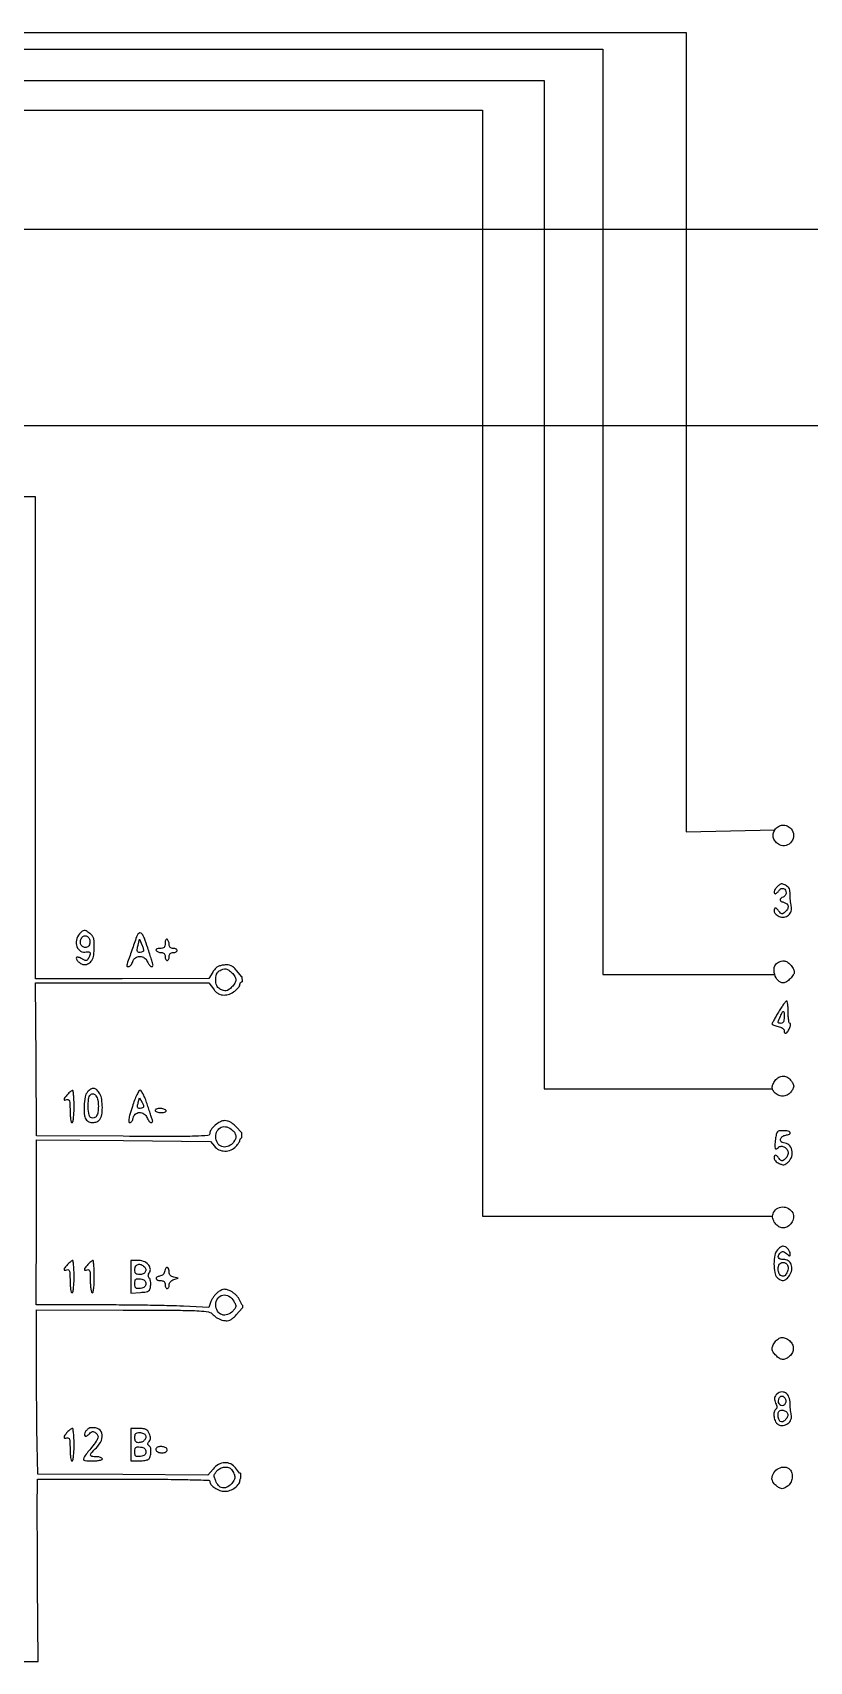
# Model space of a CAD drawing. Header units: millimetres. Extents: x 42961 to 43381, y 28224 to 28521.
# Drawn here: x 43250.6 to 43285.1, y 28321.3 to 28393.5 of the extents above; entities that cross this region are included whole.
import ezdxf

# ---------------------------------------------------------------- set-up
doc = ezdxf.new("R2010")
doc.units = ezdxf.units.MM

msp = doc.modelspace()

# ---------------------------------------------------------------- linework, layer by layer
at = {"color": 30}
for p, q in [((43096.689, 28393.499), (43279.596, 28393.499)), ((43279.596, 28393.499), (43279.596, 28358.062)), ((43094.142, 28392.767), (43275.911, 28392.767)), ((43275.911, 28392.767), (43275.911, 28351.74)), ((43091.595, 28391.377), (43273.3, 28391.377)), ((43273.3, 28391.377), (43273.3, 28346.663)), ((43089.049, 28390.055), (43270.572, 28390.055)), ((43270.572, 28390.055), (43270.572, 28341.025)), ((43275.911, 28351.74), (43283.528, 28351.74)), ((43273.3, 28346.663), (43283.426, 28346.663)), ((43270.572, 28341.025), (43283.437, 28341.025))]:
    msp.add_line(p, q, dxfattribs=at)
at = {"color": 1}
msp.add_line((43298.268, 28384.77), (43039.802, 28384.77), dxfattribs=at)
for p, q in [((43067.696, 28376.078), (43326.024, 28376.078)), ((43279.596, 28358.062), (43283.54, 28358.15)), ((43259.887, 28351.633), (43259.896, 28351.405)), ((43259.867, 28344.732), (43259.867, 28344.489)), ((43259.915, 28337.077), (43259.922, 28336.948)), ((43259.83, 28329.629), (43259.83, 28329.381))]:
    msp.add_line(p, q)
for points in [[(43259.896, 28351.633), (43259.887, 28351.633), (43259.657, 28351.907, 0.029934), (43259.522, 28352.049, 0.083303), (43259.408, 28352.124, 0.088791), (43259.28, 28352.156, 0.037176), (43259.102, 28352.154, 0.040727), (43258.934, 28352.126, 0.078279), (43258.808, 28352.072, 0.076223), (43258.703, 28351.982, 0.036896), (43258.598, 28351.838), (43258.417, 28351.55), (43254.578, 28351.547), (43250.738, 28351.543), (43250.738, 28362.231), (43250.738, 28372.918), (43244.811, 28372.918)], [(43259.867, 28344.732), (43259.63, 28344.987, 0.035109), (43259.509, 28345.099, 0.043929), (43259.382, 28345.185, 0.04916), (43259.256, 28345.238, 0.076894), (43259.14, 28345.256, 0.121249), (43258.934, 28345.205, 0.056384), (43258.704, 28345.05, 0.056906), (43258.52, 28344.852, 0.16022), (43258.462, 28344.676, -0.393369), (43258.383, 28344.591, -0.010349), (43257.826, 28344.563, -0.008223), (43256.863, 28344.55, -0.000875), (43254.623, 28344.559), (43250.783, 28344.583), (43250.759, 28347.973), (43250.734, 28351.363), (43254.581, 28351.363), (43258.428, 28351.363), (43258.627, 28351.094, 0.036482), (43258.737, 28350.966, 0.069892), (43258.845, 28350.884, 0.076149), (43258.965, 28350.84, 0.051338), (43259.11, 28350.825, 0.096379), (43259.336, 28350.868, 0.061464), (43259.57, 28350.999, 0.064415), (43259.751, 28351.17, 0.172587), (43259.809, 28351.334, -0.407568), (43259.878, 28351.405, -0.00002), (43259.896, 28351.405, -0.003644)], [(43259.915, 28337.077), (43259.907, 28337.077), (43259.773, 28337.337, 0.053765), (43259.701, 28337.445, 0.034321), (43259.597, 28337.554, 0.034287), (43259.479, 28337.648, 0.052968), (43259.365, 28337.71, 0.028984), (43259.209, 28337.764, 0.089899), (43259.098, 28337.775, 0.092744), (43258.993, 28337.746, 0.032082), (43258.855, 28337.668, 0.049746), (43258.757, 28337.589, 0.030829), (43258.659, 28337.479, 0.030752), (43258.574, 28337.357, 0.047689), (43258.518, 28337.241), (43258.417, 28336.969), (43257.294, 28337.026, 0.007079), (43256.69, 28337.048, 0.001801), (43255.708, 28337.066, 0.001836), (43254.587, 28337.079, 0.001858), (43253.47, 28337.083), (43250.769, 28337.083), (43250.776, 28340.743), (43250.783, 28344.403), (43254.643, 28344.367), (43258.503, 28344.33), (43258.669, 28344.12, 0.122326), (43258.869, 28343.964, 0.101027), (43259.135, 28343.905, 0.098721), (43259.407, 28343.956, 0.110905), (43259.626, 28344.106, 0.027063), (43259.696, 28344.19, 0.028583), (43259.755, 28344.279, 0.029783), (43259.797, 28344.362, 0.102457), (43259.809, 28344.42, -0.36535), (43259.867, 28344.489, -0.000236)], [(43259.83, 28329.629), (43259.79, 28329.629), (43259.613, 28329.854, 0.112939), (43259.393, 28330.031, 0.125675), (43259.126, 28330.087, 0.117254), (43258.851, 28330.008, 0.08993), (43258.61, 28329.808), (43258.382, 28329.537), (43254.61, 28329.561), (43250.837, 28329.584), (43250.807, 28330.886, -0.002881), (43250.796, 28331.545, -0.001008), (43250.787, 28332.492, -0.001), (43250.781, 28333.534, -0.001169), (43250.78, 28334.524), (43250.783, 28336.859), (43254.618, 28336.852, -0.000661), (43257.161, 28336.844, -0.011494), (43257.989, 28336.821, -0.034897), (43258.412, 28336.77, -0.173776), (43258.615, 28336.65, 0.059424), (43258.698, 28336.571, 0.033557), (43258.814, 28336.496, 0.033016), (43258.944, 28336.435, 0.045971), (43259.067, 28336.399, 0.044827), (43259.234, 28336.382, 0.104875), (43259.356, 28336.407, 0.082682), (43259.475, 28336.483, 0.020794), (43259.64, 28336.646), (43259.922, 28336.948)], [(43244.432, 28321.277), (43250.848, 28321.277), (43250.826, 28324.712, -0.000424), (43250.819, 28326.072, -0.000553), (43250.814, 28327.316, -0.000408), (43250.812, 28328.359, -0.005128), (43250.816, 28328.753), (43250.828, 28329.36), (43254.645, 28329.36, -0.001599), (43256.304, 28329.354, -0.004282), (43257.485, 28329.337, -0.001003), (43258.42, 28329.313, -0.406171), (43258.462, 28329.27, 0.177206), (43258.517, 28329.119, 0.069825), (43258.684, 28328.97, 0.064301), (43258.907, 28328.859, 0.083583), (43259.132, 28328.821, 0.089983), (43259.365, 28328.863, 0.071858), (43259.59, 28328.986, 0.077716), (43259.753, 28329.155, 0.154884), (43259.809, 28329.331, -0.200897), (43259.83, 28329.381, -0.000324)]]:
    msp.add_lwpolyline(points, format="xyb")
for points in [[(43284.259, 28358.193, -0.179856), (43284.369, 28357.918, -0.163442), (43284.278, 28357.625, -0.169819), (43284.033, 28357.453, -0.191336), (43283.748, 28357.483, -0.08305), (43283.576, 28357.614, -0.113959), (43283.478, 28357.781, -0.12072), (43283.467, 28357.966, -0.100943), (43283.54, 28358.15, -0.106286), (43283.692, 28358.3, -0.127738), (43283.883, 28358.362, -0.125072), (43284.082, 28358.324, -0.099458)], [(43283.64, 28355.623, 0.046512), (43283.553, 28355.517, 0.083733), (43283.506, 28355.415, 0.16921), (43283.51, 28355.346, 0.299948), (43283.557, 28355.315, 0.153825), (43283.586, 28355.324, 0.029782), (43283.629, 28355.359, 0.029146), (43283.677, 28355.407, 0.02332), (43283.723, 28355.464, -0.128219), (43283.819, 28355.542, -0.194797), (43283.925, 28355.547, -0.188903), (43284.008, 28355.476, -0.121534), (43284.038, 28355.352, -0.091671), (43284.028, 28355.298, -0.066724), (43283.999, 28355.243, -0.065174), (43283.955, 28355.198, -0.078133), (43283.903, 28355.168, 0.075202), (43283.801, 28355.11, 0.279596), (43283.775, 28355.043, 0.229167), (43283.823, 28354.978, 0.056941), (43283.948, 28354.93, -0.125373), (43284.069, 28354.863, -0.185766), (43284.121, 28354.755, -0.156066), (43284.091, 28354.625, -0.085267), (43283.983, 28354.499, -0.037994), (43283.902, 28354.441, -0.169615), (43283.845, 28354.429, -0.167015), (43283.793, 28354.455, -0.036575), (43283.727, 28354.533, 0.032768), (43283.631, 28354.647, 0.185372), (43283.561, 28354.68, 0.34643), (43283.515, 28354.649, 0.078175), (43283.499, 28354.55, 0.132443), (43283.515, 28354.49, 0.056845), (43283.565, 28354.423, 0.050737), (43283.638, 28354.36, 0.046698), (43283.723, 28354.311, 0.13766), (43283.943, 28354.277, 0.147959), (43284.141, 28354.364, 0.145713), (43284.26, 28354.548, 0.132521), (43284.265, 28354.774, -0.024481), (43284.244, 28354.881, -0.012319), (43284.227, 28355.019, -0.012202), (43284.217, 28355.162, -0.017696), (43284.216, 28355.288, 0.039196), (43284.208, 28355.423, 0.071377), (43284.179, 28355.529, 0.084769), (43284.125, 28355.61, 0.081157), (43284.047, 28355.67, 0.017688), (43283.897, 28355.743, 0.134659), (43283.821, 28355.755, 0.146509), (43283.752, 28355.725, 0.022188)], [(43252.683, 28353.534, 0.133316), (43252.546, 28353.264, 0.142209), (43252.568, 28352.969, 0.173355), (43252.737, 28352.77, 0.197603), (43252.983, 28352.737, -0.105279), (43253.096, 28352.742, -0.283791), (43253.154, 28352.691, -0.17242), (43253.15, 28352.589, -0.04616), (43253.075, 28352.441, -0.058507), (43253.021, 28352.376, -0.179882), (43252.97, 28352.353, -0.129294), (43252.904, 28352.366, -0.024814), (43252.798, 28352.425, 0.028178), (43252.721, 28352.467, 0.040122), (43252.648, 28352.494, 0.045876), (43252.589, 28352.506, 0.224652), (43252.558, 28352.494, 0.33141), (43252.546, 28352.415, 0.07953), (43252.633, 28352.302, 0.067031), (43252.768, 28352.204, 0.123356), (43252.898, 28352.172, 0.129856), (43253.091, 28352.223, 0.132711), (43253.232, 28352.362, 0.092728), (43253.316, 28352.599, 0.039182), (43253.343, 28352.936, 0.016048), (43253.334, 28353.195, 0.061632), (43253.304, 28353.353, 0.092796), (43253.245, 28353.464, 0.069927), (43253.143, 28353.559, 0.019959), (43252.977, 28353.666, 0.147108), (43252.886, 28353.688, 0.168768), (43252.805, 28353.654, 0.028359)], [(43253.145, 28353.123, -0.07293), (43253.122, 28353.044, -0.099657), (43253.078, 28352.985, -0.102999), (43253.016, 28352.948, -0.082639), (43252.94, 28352.935, -0.166849), (43252.813, 28352.979, -0.158289), (43252.736, 28353.092, -0.134097), (43252.734, 28353.244, -0.110714), (43252.808, 28353.39, -0.187067), (43252.923, 28353.454, -0.205029), (43253.045, 28353.42, -0.151924), (43253.132, 28353.294, -0.110212)], [(43255.274, 28353.519, 0.052906), (43255.217, 28353.401, 0.001182), (43255.007, 28352.807, 0.00079), (43254.794, 28352.198, 0.083761), (43254.78, 28352.111, 0.262533), (43254.786, 28352.1, 0.059284), (43254.807, 28352.091, 0.046744), (43254.836, 28352.084, 0.030044), (43254.872, 28352.082, 0.17856), (43254.913, 28352.097, 0.048871), (43254.962, 28352.148, 0.042913), (43255.01, 28352.221, 0.033464), (43255.049, 28352.306, -0.054906), (43255.101, 28352.409, -0.092103), (43255.168, 28352.478, -0.09468), (43255.254, 28352.518, -0.06085), (43255.363, 28352.531, -0.063752), (43255.471, 28352.517, -0.085559), (43255.561, 28352.476, -0.082383), (43255.635, 28352.407, -0.054658), (43255.694, 28352.306, 0.047216), (43255.771, 28352.174, 0.099819), (43255.857, 28352.093, 0.289891), (43255.917, 28352.093, 0.255011), (43255.947, 28352.149, 0.071955), (43255.94, 28352.196, 0.001899), (43255.879, 28352.401, 0.003951), (43255.804, 28352.641, 0.002688), (43255.715, 28352.912, 0.009724), (43255.563, 28353.343, 0.067425), (43255.457, 28353.539, 0.276776), (43255.365, 28353.578, 0.223169)], [(43255.438, 28352.725, -0.072569), (43255.321, 28352.716, -0.267691), (43255.262, 28352.756, -0.153688), (43255.247, 28352.85, -0.023647), (43255.285, 28353.037), (43255.35, 28353.294), (43255.461, 28353.025, -0.014739), (43255.517, 28352.876, -0.102412), (43255.527, 28352.799, -0.220938), (43255.502, 28352.754, -0.101007)], [(43256.486, 28353.12, -0.043322), (43256.476, 28353.002, -0.154261), (43256.441, 28352.935, -0.154261), (43256.375, 28352.901, -0.043322), (43256.256, 28352.89, 0.035659), (43256.17, 28352.884, 0.083483), (43256.108, 28352.864, 0.1651), (43256.08, 28352.835, 0.253782), (43256.082, 28352.8, 0.111412), (43256.116, 28352.766, 0.050262), (43256.172, 28352.737, 0.046318), (43256.241, 28352.717, 0.046881), (43256.312, 28352.711, -0.077002), (43256.387, 28352.699, -0.12387), (43256.442, 28352.665, -0.121293), (43256.475, 28352.609, -0.072026), (43256.486, 28352.531, 0.048028), (43256.493, 28352.462, 0.068025), (43256.512, 28352.404, 0.088204), (43256.542, 28352.365, 0.191087), (43256.576, 28352.351, 0.191087), (43256.61, 28352.365, 0.088204), (43256.639, 28352.404, 0.068025), (43256.659, 28352.462, 0.048028), (43256.666, 28352.531, -0.072254), (43256.677, 28352.609, -0.124864), (43256.711, 28352.666, -0.124864), (43256.767, 28352.699, -0.072254), (43256.845, 28352.711, 0.048028), (43256.914, 28352.717, 0.068025), (43256.972, 28352.737, 0.088204), (43257.011, 28352.766, 0.191087), (43257.025, 28352.8, 0.191087), (43257.011, 28352.835, 0.088204), (43256.972, 28352.864, 0.068025), (43256.914, 28352.884, 0.048028), (43256.845, 28352.89, -0.072026), (43256.768, 28352.901, -0.121293), (43256.711, 28352.934, -0.12387), (43256.677, 28352.989, -0.077002), (43256.666, 28353.065, 0.046881), (43256.659, 28353.135, 0.046318), (43256.639, 28353.204, 0.050262), (43256.61, 28353.261, 0.111412), (43256.576, 28353.294, 0.253782), (43256.541, 28353.296, 0.1651), (43256.512, 28353.268, 0.083483), (43256.492, 28353.206, 0.035659)], [(43284.218, 28352.172, -0.033666), (43284.286, 28352.093, -0.032922), (43284.345, 28352.005, -0.034745), (43284.385, 28351.922, -0.095343), (43284.397, 28351.857, -0.147232), (43284.355, 28351.716, -0.048572), (43284.217, 28351.546, -0.04854), (43284.049, 28351.406, -0.150605), (43283.91, 28351.363, -0.21174), (43283.68, 28351.465, -0.115272), (43283.528, 28351.74, -0.116485), (43283.513, 28352.052, -0.217494), (43283.656, 28352.254, -0.051482), (43283.818, 28352.327, -0.117486), (43283.95, 28352.339, -0.113777), (43284.076, 28352.29, -0.04656)], [(43259.45, 28351.813, -0.060356), (43259.578, 28351.649, -0.136912), (43259.62, 28351.498, -0.136912), (43259.578, 28351.348, -0.060356), (43259.45, 28351.184, -0.038141), (43259.308, 28351.062, -0.119354), (43259.194, 28351.015, -0.122095), (43259.071, 28351.025, -0.040813), (43258.905, 28351.097, -0.180242), (43258.776, 28351.244, -0.086554), (43258.727, 28351.493, -0.086671), (43258.766, 28351.744, -0.18153), (43258.889, 28351.895, -0.051482), (43259.05, 28351.968, -0.117486), (43259.182, 28351.98, -0.113777), (43259.308, 28351.93, -0.04656)], [(43283.7, 28350.07, 0.003909), (43283.589, 28349.88, 0.005877), (43283.495, 28349.713, 0.002611), (43283.417, 28349.57, 0.122978), (43283.409, 28349.538, 0.286566), (43283.423, 28349.517, 0.020421), (43283.489, 28349.488, 0.023815), (43283.576, 28349.459, 0.015334), (43283.679, 28349.433, -0.042631), (43283.782, 28349.4, -0.054928), (43283.869, 28349.353, -0.066074), (43283.929, 28349.299, -0.177007), (43283.948, 28349.246, 0.111908), (43283.97, 28349.148, 0.397552), (43284.025, 28349.127, 0.15249), (43284.103, 28349.192, 0.03568), (43284.187, 28349.343, 0.028534), (43284.221, 28349.429, 0.055105), (43284.236, 28349.501, 0.092261), (43284.232, 28349.55, 0.33772), (43284.209, 28349.567, -0.341421), (43284.177, 28349.592, -0.02288), (43284.152, 28349.712, -0.025334), (43284.134, 28349.872, -0.015485), (43284.128, 28350.061, 0.013087), (43284.123, 28350.251, 0.021529), (43284.108, 28350.41, 0.017105), (43284.086, 28350.533, 0.354844), (43284.059, 28350.555, 0.227859), (43284.021, 28350.537, 0.009417), (43283.925, 28350.413, 0.014737), (43283.816, 28350.256, 0.009753)], [(43283.948, 28349.837, -0.033607), (43283.94, 28349.718, -0.082504), (43283.915, 28349.635, -0.12651), (43283.872, 28349.585, -0.152103), (43283.814, 28349.567, -0.054344), (43283.719, 28349.578, -0.324642), (43283.688, 28349.613, -0.124228), (43283.698, 28349.683, -0.007787), (43283.783, 28349.877, -0.008619), (43283.876, 28350.073, -0.350991), (43283.916, 28350.091, -0.33588), (43283.945, 28350.056, -0.0083)], [(43252.153, 28346.416, 0.018722), (43252.034, 28346.276, 0.14285), (43252.002, 28346.197, 0.465498), (43252.033, 28346.165, 0.073147), (43252.13, 28346.187, -0.228754), (43252.196, 28346.181, -0.193975), (43252.239, 28346.125, -0.05944), (43252.26, 28345.988, -0.008451), (43252.265, 28345.703, 0.015524), (43252.271, 28345.496, 0.025983), (43252.291, 28345.323, 0.024203), (43252.319, 28345.194, 0.339177), (43252.355, 28345.166, 0.358912), (43252.392, 28345.197, 0.01702), (43252.419, 28345.369, 0.020476), (43252.439, 28345.598, 0.010616), (43252.445, 28345.885, 0.008799), (43252.44, 28346.16, 0.014817), (43252.425, 28346.39, 0.008584), (43252.404, 28346.575, 0.408912), (43252.377, 28346.596, 0.121047), (43252.342, 28346.583, 0.020563), (43252.284, 28346.54, 0.021408), (43252.218, 28346.483, 0.017617)], [(43253.042, 28346.529, 0.143324), (43252.935, 28346.307, 0.03341), (43252.893, 28345.89, 0.032318), (43252.907, 28345.475, 0.173903), (43253.001, 28345.274, 0.125883), (43253.146, 28345.189, 0.098471), (43253.328, 28345.173, 0.101395), (43253.498, 28345.227, 0.142728), (43253.609, 28345.34, 0.094714), (43253.685, 28345.583, 0.038582), (43253.697, 28345.929, 0.03843), (43253.657, 28346.271, 0.104575), (43253.562, 28346.494, 0.062217), (43253.436, 28346.633, 0.16223), (43253.312, 28346.684, 0.16369), (43253.184, 28346.65, 0.063623)], [(43255.031, 28345.885, 0.006828), (43254.92, 28345.529, 0.032664), (43254.873, 28345.322, 0.073516), (43254.871, 28345.206, 0.375299), (43254.916, 28345.166, 0.153832), (43254.964, 28345.182, 0.081302), (43255.01, 28345.226, 0.068146), (43255.045, 28345.291, 0.055687), (43255.065, 28345.369, -0.179705), (43255.158, 28345.54, -0.169587), (43255.344, 28345.615, -0.158085), (43255.545, 28345.56, -0.15801), (43255.676, 28345.397, 0.035988), (43255.717, 28345.309, 0.045109), (43255.767, 28345.234, 0.051702), (43255.82, 28345.182, 0.170793), (43255.865, 28345.166, 0.123002), (43255.9, 28345.175, 0.148208), (43255.924, 28345.199, 0.12912), (43255.933, 28345.236, 0.083228), (43255.925, 28345.279, -0.006641), (43255.899, 28345.351, -0.00058), (43255.837, 28345.536, -0.000761), (43255.763, 28345.757, -0.000592), (43255.684, 28345.997, 0.015088), (43255.599, 28346.23, 0.022875), (43255.51, 28346.425, 0.019264), (43255.427, 28346.574, 0.261508), (43255.375, 28346.603, 0.272821), (43255.322, 28346.572, 0.014763), (43255.23, 28346.392, 0.019657), (43255.129, 28346.16, 0.012747)], [(43284.271, 28347.008, -0.024542), (43284.352, 28346.87, -0.121059), (43284.373, 28346.783, -0.121059), (43284.352, 28346.696, -0.024542), (43284.271, 28346.559, -0.10464), (43284.121, 28346.409, -0.115118), (43283.927, 28346.34, -0.116628), (43283.726, 28346.364, -0.109496), (43283.551, 28346.475, -0.063235), (43283.45, 28346.604, -0.133388), (43283.417, 28346.726, -0.114228), (43283.448, 28346.86, -0.039632), (43283.549, 28347.033, -0.113311), (43283.712, 28347.179, -0.136586), (43283.911, 28347.228, -0.133716), (43284.11, 28347.166, -0.106532)], [(43253.521, 28345.89, -0.036283), (43253.501, 28345.631, -0.096196), (43253.439, 28345.457, -0.170592), (43253.341, 28345.375, -0.184131), (43253.217, 28345.375, -0.260009), (43253.109, 28345.504, -0.038833), (43253.071, 28345.854, -0.040563), (43253.089, 28346.215, -0.165195), (43253.184, 28346.409, -0.262829), (43253.301, 28346.442, -0.190419), (43253.413, 28346.362, -0.095328), (43253.495, 28346.16, -0.049942)], [(43255.44, 28345.81, -0.052424), (43255.326, 28345.796, -0.265685), (43255.272, 28345.826, -0.177653), (43255.257, 28345.9, -0.02393), (43255.291, 28346.057), (43255.345, 28346.266), (43255.46, 28346.053, -0.01737), (43255.519, 28345.935, -0.127999), (43255.53, 28345.873, -0.245284), (43255.505, 28345.835, -0.076258)], [(43256.037, 28345.705, 0.257909), (43256.056, 28345.671, 0.061379), (43256.118, 28345.642, 0.048032), (43256.207, 28345.622, 0.031003), (43256.312, 28345.616, 0.027979), (43256.418, 28345.621, 0.069343), (43256.494, 28345.641, 0.145541), (43256.53, 28345.67, 0.297719), (43256.531, 28345.705, 0.130646), (43256.494, 28345.74, 0.045439), (43256.427, 28345.769, 0.041396), (43256.344, 28345.789, 0.037634), (43256.256, 28345.795, 0.039081), (43256.172, 28345.789, 0.058208), (43256.101, 28345.769, 0.076538), (43256.053, 28345.74, 0.222681)], [(43259.465, 28344.838, -0.073135), (43259.58, 28344.699, -0.129862), (43259.622, 28344.556, -0.125464), (43259.588, 28344.409, -0.065838), (43259.481, 28344.253, -0.13141), (43259.248, 28344.102, -0.170563), (43258.995, 28344.109, -0.171484), (43258.803, 28344.271, -0.132849), (43258.731, 28344.538, -0.123608), (43258.797, 28344.801, -0.17431), (43258.975, 28344.961, -0.16831), (43259.22, 28344.975, -0.114782)], [(43283.562, 28344.427, 0.013022), (43283.532, 28344.155, 0.10902), (43283.549, 28344.033, 0.420795), (43283.603, 28344.008, 0.102825), (43283.694, 28344.068, -0.196813), (43283.815, 28344.119, -0.12948), (43283.963, 28344.081, -0.117587), (43284.084, 28343.971, -0.150018), (43284.128, 28343.827, -0.072714), (43284.117, 28343.755, -0.044591), (43284.086, 28343.675, -0.043752), (43284.039, 28343.6, -0.058713), (43283.983, 28343.542, -0.037994), (43283.902, 28343.484, -0.169615), (43283.845, 28343.472, -0.167015), (43283.793, 28343.498, -0.036575), (43283.727, 28343.576, 0.032768), (43283.631, 28343.69, 0.185372), (43283.561, 28343.723, 0.34643), (43283.515, 28343.692, 0.078175), (43283.499, 28343.593, 0.132443), (43283.515, 28343.533, 0.056845), (43283.565, 28343.466, 0.050737), (43283.638, 28343.403, 0.046698), (43283.723, 28343.354, 0.037315), (43283.848, 28343.308, 0.107293), (43283.939, 28343.302, 0.108446), (43284.024, 28343.335, 0.038587), (43284.128, 28343.415, 0.134151), (43284.285, 28343.66, 0.134859), (43284.294, 28343.951, 0.154036), (43284.157, 28344.18, 0.183279), (43283.924, 28344.268, -0.208979), (43283.812, 28344.317, -0.258275), (43283.785, 28344.426, -0.165408), (43283.867, 28344.549, -0.127972), (43284.017, 28344.611, 0.060716), (43284.184, 28344.657, 0.441821), (43284.21, 28344.726, 0.235674), (43284.123, 28344.79, 0.041871), (43283.915, 28344.807, 0.030774), (43283.733, 28344.796, 0.17641), (43283.649, 28344.753, 0.138349), (43283.601, 28344.659, 0.016514)], [(43284.328, 28341.161, -0.139604), (43284.361, 28340.945, -0.11069), (43284.28, 28340.723, -0.110995), (43284.112, 28340.556, -0.141013), (43283.903, 28340.496, -0.142759), (43283.711, 28340.552, -0.096519), (43283.544, 28340.711, -0.095654), (43283.448, 28340.922, -0.136994), (43283.455, 28341.126, -0.164932), (43283.611, 28341.339, -0.143446), (43283.873, 28341.427, -0.140629), (43284.146, 28341.36, -0.157315)], [(43283.648, 28339.524, 0.139141), (43283.533, 28339.292, 0.04413), (43283.497, 28338.904, 0.043829), (43283.528, 28338.52, 0.155315), (43283.64, 28338.302, 0.075471), (43283.787, 28338.194, 0.163509), (43283.924, 28338.172, 0.148713), (43284.055, 28338.237, 0.059073), (43284.186, 28338.393, 0.10038), (43284.283, 28338.637, 0.134784), (43284.262, 28338.873, 0.15834), (43284.13, 28339.04, 0.151428), (43283.922, 28339.101, -0.065595), (43283.767, 28339.119, -0.227156), (43283.691, 28339.182, -0.237651), (43283.694, 28339.278, -0.07061), (43283.785, 28339.399, -0.079493), (43283.846, 28339.443, -0.155897), (43283.904, 28339.452, -0.114114), (43283.969, 28339.426, -0.032651), (43284.055, 28339.358, 0.012651), (43284.145, 28339.281, 0.146682), (43284.187, 28339.264, 0.375523), (43284.21, 28339.28, 0.059136), (43284.218, 28339.342, 0.113707), (43284.191, 28339.458, 0.072791), (43284.112, 28339.573, 0.074345), (43284.006, 28339.659, 0.13339), (43283.899, 28339.688, 0.110179), (43283.85, 28339.677, 0.034919), (43283.783, 28339.64, 0.032941), (43283.712, 28339.587, 0.031247)], [(43252.153, 28338.872, 0.018722), (43252.034, 28338.732, 0.14285), (43252.002, 28338.653, 0.465498), (43252.033, 28338.621, 0.073147), (43252.13, 28338.643, -0.228754), (43252.196, 28338.637, -0.193975), (43252.239, 28338.581, -0.05944), (43252.26, 28338.444, -0.008451), (43252.265, 28338.158, 0.015524), (43252.271, 28337.952, 0.025983), (43252.291, 28337.779, 0.024203), (43252.319, 28337.649, 0.339177), (43252.355, 28337.622, 0.358912), (43252.392, 28337.653, 0.01702), (43252.419, 28337.824, 0.020476), (43252.439, 28338.054, 0.010616), (43252.445, 28338.341, 0.008799), (43252.44, 28338.616, 0.014817), (43252.425, 28338.846, 0.008584), (43252.404, 28339.031, 0.408912), (43252.377, 28339.052, 0.121047), (43252.342, 28339.039, 0.020563), (43252.284, 28338.996, 0.021408), (43252.218, 28338.939, 0.017617)], [(43253.051, 28338.872, 0.018722), (43252.932, 28338.732, 0.14285), (43252.9, 28338.653, 0.465498), (43252.931, 28338.621, 0.073147), (43253.028, 28338.643, -0.228754), (43253.094, 28338.637, -0.193975), (43253.137, 28338.581, -0.05944), (43253.158, 28338.444, -0.008451), (43253.163, 28338.158, 0.015524), (43253.17, 28337.952, 0.025983), (43253.189, 28337.779, 0.024203), (43253.217, 28337.649, 0.339177), (43253.253, 28337.622, 0.358912), (43253.29, 28337.653, 0.01702), (43253.317, 28337.824, 0.020476), (43253.337, 28338.054, 0.010616), (43253.343, 28338.341, 0.008799), (43253.338, 28338.616, 0.014817), (43253.323, 28338.846, 0.008584), (43253.302, 28339.031, 0.408912), (43253.275, 28339.052, 0.121047), (43253.24, 28339.039, 0.020563), (43253.182, 28338.996, 0.021408), (43253.116, 28338.939, 0.017617)], [(43254.959, 28338.336), (43254.959, 28337.612), (43255.386, 28337.64, 0.013775), (43255.641, 28337.663, 0.110399), (43255.752, 28337.702, 0.177322), (43255.81, 28337.777, 0.049048), (43255.842, 28337.925, 0.035057), (43255.847, 28338.031, 0.036707), (43255.836, 28338.134, 0.039404), (43255.814, 28338.221, 0.11417), (43255.781, 28338.273, -0.102495), (43255.748, 28338.324, -0.105885), (43255.738, 28338.382, -0.084734), (43255.753, 28338.45, -0.043777), (43255.793, 28338.527, 0.193295), (43255.824, 28338.706, 0.146096), (43255.729, 28338.883, 0.110771), (43255.522, 28339.014, 0.086143), (43255.26, 28339.059), (43254.959, 28339.059)], [(43255.563, 28338.779, -0.143912), (43255.626, 28338.664, -0.190886), (43255.606, 28338.548, -0.159401), (43255.507, 28338.461, -0.09976), (43255.354, 28338.431, -0.050326), (43255.246, 28338.441, -0.152702), (43255.183, 28338.477, -0.146716), (43255.149, 28338.543, -0.045238), (43255.139, 28338.655, -0.13404), (43255.178, 28338.798, -0.190722), (43255.281, 28338.878, -0.166748), (43255.422, 28338.871, -0.102473)], [(43256.47, 28338.589, -0.070443), (43256.444, 28338.5, -0.091021), (43256.396, 28338.431, -0.091021), (43256.327, 28338.383, -0.070443), (43256.238, 28338.357, 0.093086), (43256.115, 28338.315, 0.370722), (43256.09, 28338.246, 0.238851), (43256.16, 28338.182, 0.067958), (43256.312, 28338.161, -0.077002), (43256.387, 28338.15, -0.12387), (43256.442, 28338.116, -0.121293), (43256.475, 28338.059, -0.072026), (43256.486, 28337.982, 0.048028), (43256.493, 28337.913, 0.068025), (43256.512, 28337.855, 0.088204), (43256.542, 28337.816, 0.191087), (43256.576, 28337.802, 0.181749), (43256.61, 28337.815, 0.091136), (43256.639, 28337.852, 0.071066), (43256.659, 28337.906, 0.051125), (43256.666, 28337.971, -0.103794), (43256.681, 28338.042, -0.073775), (43256.724, 28338.111, -0.068592), (43256.789, 28338.169, -0.067456), (43256.868, 28338.207), (43257.07, 28338.274), (43256.868, 28338.314, -0.065161), (43256.785, 28338.341, -0.086444), (43256.72, 28338.388, -0.095197), (43256.68, 28338.45, -0.098245), (43256.666, 28338.521, 0.070187), (43256.645, 28338.669, 0.243971), (43256.581, 28338.737, 0.362444), (43256.511, 28338.711, 0.093331)], [(43284.086, 28338.875, -0.151483), (43284.125, 28338.725, -0.083754), (43284.084, 28338.54, -0.094335), (43283.991, 28338.394, -0.256088), (43283.879, 28338.358, -0.227257), (43283.733, 28338.466, -0.129137), (43283.682, 28338.684, -0.137967), (43283.746, 28338.888, -0.254112), (43283.895, 28338.969, -0.0638), (43283.95, 28338.962, -0.051685), (43284.006, 28338.942, -0.053399), (43284.054, 28338.911, -0.085813)], [(43255.633, 28338.026, -0.086629), (43255.618, 28337.942, -0.132039), (43255.576, 28337.882, -0.10493), (43255.501, 28337.842, -0.041844), (43255.386, 28337.818, -0.031206), (43255.25, 28337.811, -0.174181), (43255.182, 28337.836, -0.184152), (43255.148, 28337.898, -0.035595), (43255.139, 28338.026, -0.035595), (43255.148, 28338.155, -0.184152), (43255.182, 28338.217, -0.174181), (43255.25, 28338.242, -0.031206), (43255.386, 28338.234, -0.041844), (43255.501, 28338.211, -0.10493), (43255.576, 28338.171, -0.132039), (43255.618, 28338.111, -0.086629)], [(43259.534, 28337.247, -0.02391), (43259.606, 28337.102, -0.123719), (43259.621, 28337.015, -0.134716), (43259.592, 28336.934, -0.030376), (43259.5, 28336.82, -0.120874), (43259.257, 28336.656, -0.172679), (43258.999, 28336.652, -0.180716), (43258.805, 28336.812, -0.132201), (43258.731, 28337.083, -0.148449), (43258.818, 28337.368, -0.197652), (43259.04, 28337.517, -0.18499), (43259.314, 28337.471, -0.133366)], [(43284.222, 28335.462, -0.104479), (43284.329, 28335.298, -0.120094), (43284.353, 28335.113, -0.113476), (43284.29, 28334.93, -0.086094), (43284.147, 28334.771, -0.067333), (43284.002, 28334.686, -0.130103), (43283.87, 28334.667, -0.117533), (43283.737, 28334.717, -0.049336), (43283.589, 28334.838, -0.049921), (43283.464, 28334.991, -0.130881), (43283.419, 28335.125, -0.125563), (43283.445, 28335.266, -0.044201), (43283.549, 28335.447, -0.096082), (43283.693, 28335.586, -0.139334), (43283.861, 28335.638, -0.128064), (43284.042, 28335.595, -0.074833)], [(43283.587, 28333.084, 0.064199), (43283.538, 28333.006, 0.0993), (43283.519, 28332.929, 0.083131), (43283.53, 28332.841, 0.034049), (43283.572, 28332.728, -0.031672), (43283.609, 28332.633, -0.06318), (43283.623, 28332.553, -0.090672), (43283.615, 28332.493, -0.177845), (43283.586, 28332.456, 0.215123), (43283.503, 28332.333, 0.079078), (43283.5, 28332.12, 0.075652), (43283.566, 28331.906, 0.159164), (43283.685, 28331.781, 0.1499), (43283.902, 28331.739, 0.136132), (43284.115, 28331.822, 0.138111), (43284.252, 28332.003, 0.155616), (43284.267, 28332.219, -0.021776), (43284.245, 28332.329, -0.012496), (43284.227, 28332.464, -0.012467), (43284.217, 28332.6, -0.020265), (43284.215, 28332.716, 0.104522), (43284.163, 28333, 0.164239), (43284.002, 28333.186, 0.202365), (43283.788, 28333.214, 0.153642)], [(43284.008, 28332.901, -0.13575), (43284.021, 28332.768, -0.158748), (43283.961, 28332.656, -0.198612), (43283.859, 28332.615, -0.194633), (43283.757, 28332.659, -0.155991), (43283.704, 28332.761, -0.106879), (43283.71, 28332.893, -0.11812), (43283.768, 28333.002, -0.213408), (43283.858, 28333.042, -0.125507), (43283.899, 28333.032, -0.064084), (43283.942, 28333.001, -0.057495), (43283.98, 28332.955, -0.054869)], [(43284.098, 28332.272, -0.17993), (43284.099, 28332.139, -0.096683), (43284.015, 28331.997, -0.106573), (43283.89, 28331.906, -0.246958), (43283.777, 28331.914, -0.122868), (43283.739, 28331.953, -0.047593), (43283.708, 28332.021, -0.043435), (43283.686, 28332.106, -0.041109), (43283.679, 28332.194, -0.047237), (43283.689, 28332.297, -0.126992), (43283.72, 28332.364, -0.147714), (43283.776, 28332.401, -0.072656), (43283.861, 28332.413, -0.071339), (43283.935, 28332.403, -0.063658), (43284.006, 28332.372, -0.066843), (43284.064, 28332.326, -0.099894)], [(43252.144, 28331.441, 0.028026), (43252.033, 28331.304, 0.14306), (43252.001, 28331.212, 0.416115), (43252.036, 28331.173, 0.104131), (43252.13, 28331.188, -0.228754), (43252.196, 28331.183, -0.193975), (43252.239, 28331.127, -0.05944), (43252.26, 28330.99, -0.008451), (43252.265, 28330.704, 0.015524), (43252.271, 28330.497, 0.025983), (43252.291, 28330.324, 0.024203), (43252.319, 28330.195, 0.339177), (43252.355, 28330.168, 0.358912), (43252.392, 28330.199, 0.01702), (43252.419, 28330.37, 0.020476), (43252.439, 28330.599, 0.010616), (43252.445, 28330.886, 0.009911), (43252.439, 28331.162, 0.0164), (43252.422, 28331.394, 0.01031), (43252.399, 28331.579, 0.371934), (43252.369, 28331.605, 0.130443), (43252.33, 28331.595, 0.028185), (43252.271, 28331.557, 0.027601), (43252.207, 28331.504, 0.02333)], [(43253.148, 28331.628, 0.128276), (43253.044, 28331.574, 0.075426), (43252.954, 28331.465, 0.084537), (43252.908, 28331.347, 0.251977), (43252.932, 28331.267, 0.276642), (43252.959, 28331.26, 0.052796), (43253.006, 28331.28, 0.042865), (43253.063, 28331.319, 0.027228), (43253.123, 28331.373, -0.037303), (43253.203, 28331.441, -0.119242), (43253.267, 28331.468, -0.1468), (43253.328, 28331.46, -0.067908), (43253.397, 28331.417, -0.095647), (43253.49, 28331.305, -0.192247), (43253.503, 28331.192, -0.090973), (43253.432, 28331.042, -0.01257), (43253.222, 28330.767, 0.0051), (43252.9, 28330.357, 0.176471), (43252.864, 28330.242, 0.381389), (43252.925, 28330.179, 0.017628), (43253.248, 28330.168, 0.018609), (43253.422, 28330.174, 0.03019), (43253.568, 28330.194, 0.030871), (43253.677, 28330.223, 0.323693), (43253.702, 28330.258, 0.254951), (43253.683, 28330.292, 0.06271), (43253.623, 28330.321, 0.048861), (43253.536, 28330.341, 0.031626), (43253.433, 28330.348, -0.0422), (43253.232, 28330.365, -0.365622), (43253.179, 28330.428, -0.188111), (43253.22, 28330.535, -0.015766), (43253.433, 28330.752, 0.102477), (43253.657, 28331.078, 0.17989), (43253.67, 28331.401, 0.226545), (43253.477, 28331.604, 0.147579)], [(43254.959, 28330.886), (43254.959, 28330.168), (43255.266, 28330.168, 0.015647), (43255.394, 28330.172, 0.014556), (43255.525, 28330.184, 0.014716), (43255.64, 28330.201, 0.046719), (43255.715, 28330.222, 0.216285), (43255.811, 28330.319, 0.068985), (43255.855, 28330.522, 0.06867), (43255.843, 28330.73, 0.20788), (43255.763, 28330.844, -0.113768), (43255.729, 28330.878, -0.159937), (43255.718, 28330.92, -0.113479), (43255.734, 28330.971, -0.042642), (43255.776, 28331.032, 0.070411), (43255.822, 28331.106, 0.098731), (43255.838, 28331.181, 0.079498), (43255.826, 28331.269, 0.032035), (43255.783, 28331.383, 0.05925), (43255.714, 28331.496, 0.115271), (43255.632, 28331.562, 0.08766), (43255.513, 28331.596, 0.024441), (43255.32, 28331.605), (43254.959, 28331.605)], [(43255.616, 28331.302, -0.16024), (43255.622, 28331.188, -0.125975), (43255.56, 28331.08, -0.107465), (43255.444, 28331.003, -0.093312), (43255.301, 28330.976, -0.095825), (43255.228, 28330.99, -0.142106), (43255.178, 28331.03, -0.111138), (43255.148, 28331.099, -0.045353), (43255.139, 28331.201, -0.045238), (43255.149, 28331.313, -0.146716), (43255.183, 28331.379, -0.152702), (43255.246, 28331.414, -0.050326), (43255.354, 28331.425, -0.053494), (43255.44, 28331.416, -0.0568), (43255.52, 28331.389, -0.063584), (43255.582, 28331.349, -0.128111)], [(43255.633, 28330.572, -0.086629), (43255.618, 28330.488, -0.132039), (43255.576, 28330.427, -0.10493), (43255.501, 28330.387, -0.041844), (43255.386, 28330.364, -0.031206), (43255.25, 28330.357, -0.174181), (43255.182, 28330.382, -0.184152), (43255.148, 28330.443, -0.035595), (43255.139, 28330.572, -0.035595), (43255.148, 28330.701, -0.184152), (43255.182, 28330.762, -0.174181), (43255.25, 28330.787, -0.031206), (43255.386, 28330.78, -0.041844), (43255.501, 28330.757, -0.10493), (43255.576, 28330.717, -0.132039), (43255.618, 28330.656, -0.086629)], [(43256.099, 28330.739, 0.209008), (43256.07, 28330.665, 0.2139), (43256.105, 28330.595, 0.11631), (43256.209, 28330.544, 0.056552), (43256.357, 28330.527, 0.049343), (43256.447, 28330.536, 0.088683), (43256.517, 28330.563, 0.117066), (43256.56, 28330.607, 0.1393), (43256.576, 28330.662, 0.276062), (43256.526, 28330.745, 0.083344), (43256.381, 28330.794, 0.075333), (43256.213, 28330.796, 0.162768)], [(43259.425, 28329.786, -0.051804), (43259.54, 28329.601, -0.117633), (43259.575, 28329.442, -0.1271), (43259.533, 28329.292, -0.065805), (43259.414, 28329.136, -0.085742), (43259.216, 28328.996, -0.164171), (43259.025, 28328.974, -0.161642), (43258.857, 28329.072, -0.082553), (43258.727, 28329.281, -0.027248), (43258.675, 28329.43, -0.100348), (43258.666, 28329.528, -0.114434), (43258.698, 28329.616, -0.040895), (43258.778, 28329.721, -0.093877), (43258.932, 28329.838, -0.090376), (43259.121, 28329.892, -0.100861), (43259.298, 28329.874, -0.153812)], [(43284.2, 28329.791, -0.137414), (43284.295, 28329.621, -0.09853), (43284.305, 28329.403, -0.094763), (43284.229, 28329.19, -0.115293), (43284.083, 28329.037, -0.024542), (43283.945, 28328.956, -0.121059), (43283.858, 28328.935, -0.121059), (43283.772, 28328.956, -0.024542), (43283.634, 28329.037, -0.053596), (43283.548, 28329.108, -0.048289), (43283.475, 28329.198, -0.051228), (43283.426, 28329.292, -0.094993), (43283.409, 28329.377, -0.146842), (43283.489, 28329.642, -0.127033), (43283.705, 28329.837, -0.137846), (43283.973, 28329.893, -0.181877)]]:
    msp.add_lwpolyline(points, format="xyb", close=True)

doc.saveas('drawing.dxf')
